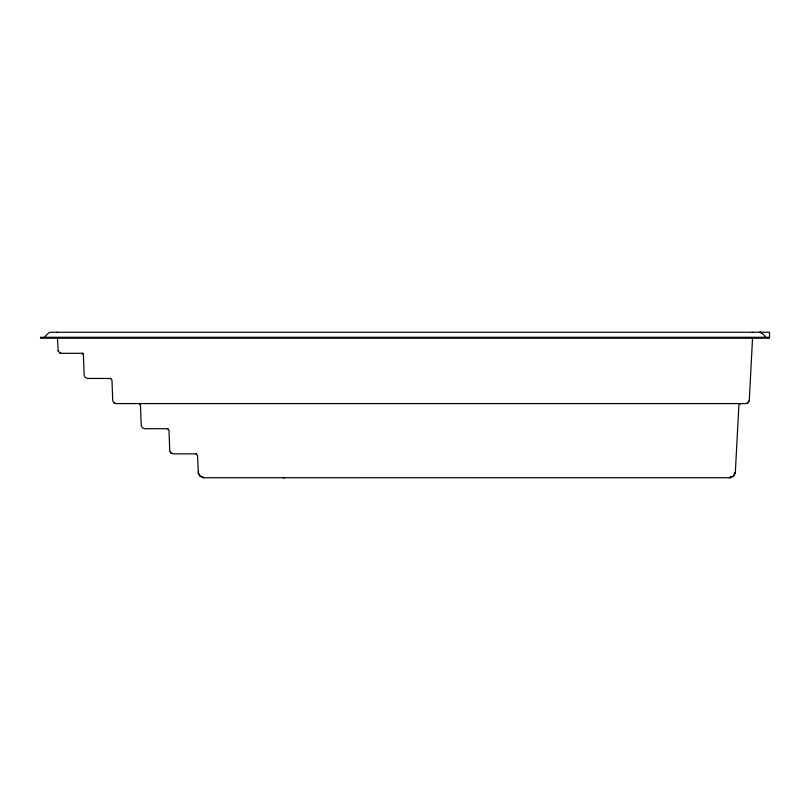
<?xml version="1.0" encoding="UTF-8"?>
<svg xmlns="http://www.w3.org/2000/svg" width="810" height="810" viewBox="0 0 810 810"><rect width="100%" height="100%" fill="white"/><g stroke="black" fill="none" stroke-linecap="round" stroke-linejoin="round"><path stroke-width="1.21" d="M195.98 453.863L197.549 455.382L198.349 473.374L200.212 476.3L204.1 477.748L730.063 477.708L733.536 476.098L735.318 472.726L738.892 405.071L740.462 403.582L739.945 403.674M752.52 338.539L749.28 400.312L748.207 402.641L745.828 403.582L116.124 403.582L114.129 402.955L112.732 400.778L111.962 379.961L110.393 378.452M735.379 472.088L733.779 475.855L730.397 477.657M734.245 473.192L734.376 472.615M749.21 400.828L747.346 403.238M45.006 336.545L48.863 332.738L50.341 332.252L769.5 332.252L769.5 338.226L40.5 338.226L40.5 337.284L769.5 337.284M752.308 332.535L753.097 332.252M730.802 477.576L729.415 477.748M730.002 476.766L730.59 476.665M83.086 353.312L61.54 353.312L59.565 352.694L58.148 350.558L57.469 338.226M110.919 378.452L87.591 378.452L85.192 377.48L84.139 375.111L83.4 354.557L81.861 353.312M167.974 428.723L144.656 428.723L142.256 427.751L141.203 425.392L140.454 404.838L138.915 403.582M196.506 453.863L173.178 453.863L170.778 452.891L169.725 450.522L168.986 429.978L167.447 428.723M761.44 332.991C757.016 330.52 765.541 335.016 764.994 336.545M198.126 471.977L199.948 476.067L204.1 477.748M759.648 332.252L760.053 332.292M56.903 332.252L57.692 332.535M759.881 332.262L760.519 332.404M202.702 477.576L203.391 477.697M282.477 477.404L284.533 477.748L282.609 477.424M60.507 353.15L59.565 352.694M115.081 403.421L113.724 402.621M82.387 353.403L83.045 353.849M171.649 453.499L170.14 452.051M58.512 351.53L58.148 350.558"/></g></svg>
